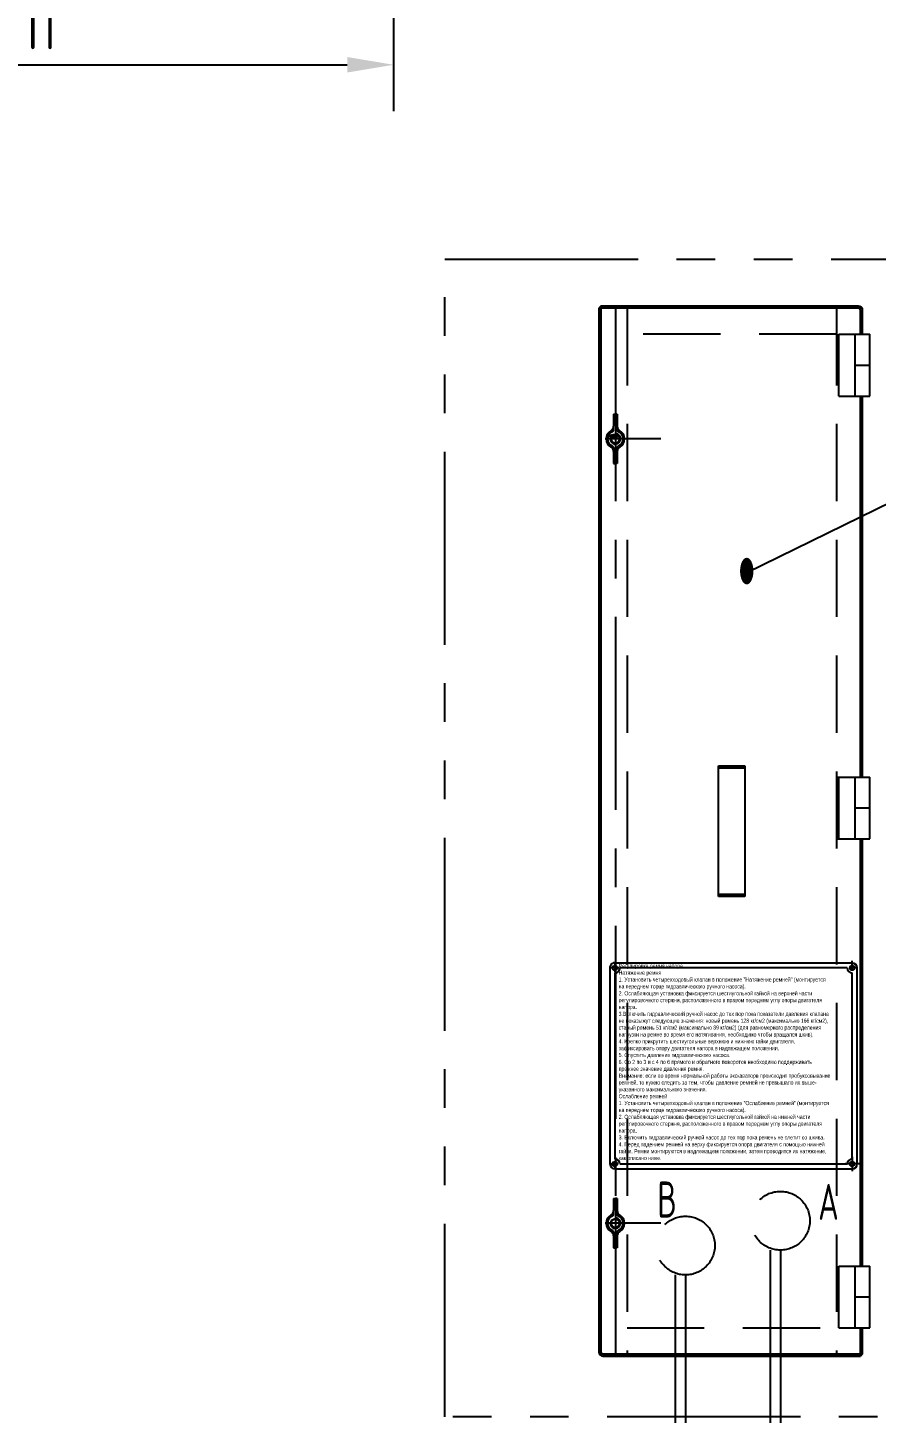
# Model space of a CAD drawing. Extents: x 0 to 6300, y -173 to 4455.
# Drawn here: x 2691 to 3515, y 873 to 2219 of the extents above; entities that cross this region are included whole.
import ezdxf
from ezdxf.enums import TextEntityAlignment as Align

# ---------------------------------------------------------------- set-up
doc = ezdxf.new("R2010")
doc.units = 0
doc.header["$LTSCALE"] = 150
doc.header["$MEASUREMENT"] = 0
for name, pattern in [('F', [0.75, 0.5, -0.25]), ('G', [2, 1.25, -0.25, 0.25, -0.25]), ('K', [2.5, 1.25, -0.25, 0.25, -0.25, 0.25, -0.25])]:
    doc.linetypes.add(name, pattern=pattern)
doc.layers.get('DEFPOINTS').update_dxf_attribs({"linetype": 'CONTINUOUS'})
for name, color, linetype in [('01', 7, 'CONTINUOUS'), ('02', 1, 'CONTINUOUS'), ('04', 2, 'F'), ('05', 4, 'G'), ('07', 6, 'K'), ('08', 1, 'CONTINUOUS')]:
    doc.layers.add(name, color=color, linetype=linetype)
doc.styles.get("Standard").update_dxf_attribs({"font": 'isocp.shx', "width": 0.707, "bigfont": 'intecad.shx'})
doc.dimstyles.new('INTE', dxfattribs={"dimscale": 15, "dimtxt": 3.5, "dimasz": 3, "dimexe": 3, "dimexo": 0, "dimgap": 1, "dimtad": 1, "dimdec": 1, "dimzin": 9, "dimdsep": 46, "dimtxsty": 'Standard', "dimcen": 0, "dimclrd": 1, "dimclre": 1, "dimclrt": 3, "dimaunit": 1, "dimadec": 0, "dimazin": 0, "dimtfac": 1, "dimtdec": 1, "dimtofl": 0, "dimtmove": 0, "dimatfit": 0, "dimfxl": 0, "dimtzin": 0, "dimarcsym": 0})
pattern_1 = [(315, (2055.40497, 2432.16838), (0.176776695, 0.176776695), [])]

# ---------------------------------------------------------------- blocks, each defined once
blk = doc.blocks.new('*D343')
at = {"layer": '08', "color": 1, "linetype": 'Continuous', "lineweight": -2}
for p, q in [((3046.2, 2716.1), (3046.2, 2138.3)), ((2335.2, 2573.4), (2335.2, 2138.3)), ((2380.2, 2183.3), (3001.2, 2183.3))]:
    blk.add_line(p, q, dxfattribs=at)
at = {"layer": '08', "color": 1, "linetype": 'Continuous'}
for points in [[(2380.2, 2190.8), (2380.2, 2175.8), (2335.2, 2183.3)], [(3001.2, 2190.8), (3001.2, 2175.8), (3046.2, 2183.3)]]:
    blk.add_solid(points, dxfattribs=at)
at = {"layer": 'DEFPOINTS', "color": 0, "linetype": 'Continuous'}
for p in [(3046.2, 2716.1), (2335.2, 2573.4), (3046.2, 2183.3)]:
    blk.add_point(p, dxfattribs=at)
at = {"layer": '08', "color": 3, "linetype": 'Continuous', "insert": (2690.7, 2224.5), "char_height": 52.5, "attachment_point": 5}
blk.add_mtext('711', dxfattribs=at)
blk = doc.blocks.new('*U348')
at = {"layer": '01'}
for p, q in [((-24, 1.8), (-12.3, 1.8)), ((-24, 1.8), (-24, 0)), ((-24, -1.8), (-24, 0)), ((-8.4, 1.8), (-12.3, 1.8)), ((8.4, 1.8), (12.3, 1.8)), ((12.3, 1.8), (24, 1.8)), ((24, 1.8), (24, 0)), ((24, -1.8), (24, 0)), ((-24, -1.8), (-12.3, -1.8)), ((-8.4, -1.8), (-12.3, -1.8)), ((8.4, -1.8), (12.3, -1.8)), ((12.3, -1.8), (24, -1.8))]:
    blk.add_line(p, q, dxfattribs=at)
blk.add_circle((0, 0), 4, dxfattribs=at)
for centre, radius, start, end in [((-12.3, 6.8), 5, 270, 332.1193), ((-8.4, 3.3), 1.5, 270, 338.7713), ((0, 0), 9, 28.2994, 150.6533), ((0, 0), 7.5, 21.1564, 158.8436), ((8.4, 3.3), 1.5, 201.2287, 270), ((12.3, 6.8), 5, 209.7655, 270), ((-12.3, -6.7), 5, 27.8889, 90.0175), ((-8.4, -3.3), 1.5, 21.2287, 90.0001), ((0, 0), 9, 209.3467, 331.7006), ((0, 0), 7.5, 201.1564, 338.8436), ((8.4, -3.3), 1.5, 89.9999, 158.7713), ((12.3, -6.7), 5, 89.9821, 150.2256)]:
    blk.add_arc(centre, radius, start, end, dxfattribs=at)
at = {"layer": '02'}
blk.add_arc((0, 0), 5, 268.6184, 181.6463, dxfattribs=at)
at = {"layer": '05'}
for p, q in [((-24.7, 0), (24.4, 0)), ((0, 9.9), (0, -9.9))]:
    blk.add_line(p, q, dxfattribs=at)

msp = doc.modelspace()

# ---------------------------------------------------------------- hatches: boundary and pattern name
at = {"layer": '02', "linetype": 'Continuous'}
h = msp.add_hatch(dxfattribs=at)
h.set_pattern_fill('ANSI31', color=1, scale=2, angle=-90, style=0)
h.set_pattern_definition(pattern_1)
h.paths.add_polyline_path([(3247.47, 1946.87), (3247.47, 1948.87), (3245.47, 1946.87)])
h = msp.add_hatch(dxfattribs=at)
h.set_pattern_fill('ANSI31', color=1, scale=2, angle=-90, style=0)
h.set_pattern_definition(pattern_1)
h.paths.add_polyline_path([(3499.47, 928.85), (3501.45, 930.85), (3499.47, 930.85)])

# ---------------------------------------------------------------- linework, layer by layer
at = {"layer": '01'}
for p, q in [((3247.47, 1948.87), (3245.47, 1946.87)), ((3478.47, 1921.47), (3508.47, 1921.47)), ((3494.47, 1891.47), (3508.47, 1891.47)), ((3478.47, 1861.47), (3508.47, 1861.47)), ((3476.07, 1491.31), (3508.47, 1491.31)), ((3494.47, 1461.31), (3508.47, 1461.31)), ((3476.07, 1431.31), (3508.47, 1431.31)), ((3491.25, 1310.66), (3262.45, 1310.66)), ((3486.65, 1305.86), (3266.05, 1305.86)), ((3256.25, 1304.46), (3256.25, 1115.46)), ((3261.05, 1300.86), (3261.05, 1120.26)), ((3491.45, 1120.26), (3491.45, 1301.06)), ((3496.25, 1115.46), (3496.25, 1305.66)), ((3261.05, 1110.66), (3491.45, 1110.66)), ((3265.85, 1115.46), (3486.65, 1115.46)), ((3411.77, 1031.76), (3411.77, 684.33)), ((3421.77, 1031.76), (3421.77, 674.33)), ((3478.47, 1016.27), (3508.47, 1016.27)), ((3319.55, 1007.62), (3319.55, 719.59)), ((3329.55, 1007.62), (3329.55, 709.59)), ((3494.47, 986.27), (3508.47, 986.27)), ((3478.47, 956.27), (3508.47, 956.27)), ((3501.47, 930.87), (3499.47, 928.85))]:
    msp.add_line(p, q, dxfattribs=at)
at = {"layer": '01', "color": 7, "linetype": 'Continuous'}
for p, q in [((3245.47, 1946.87), (3245.47, 932.85)), ((3247.47, 1946.87), (3245.47, 1946.87)), ((3247.47, 1948.87), (3497.47, 1948.87)), ((3497.47, 1948.87), (3247.47, 1948.87)), ((3247.47, 1946.87), (3247.47, 1948.87)), ((3247.47, 1946.87), (3247.47, 932.85)), ((3247.47, 1946.87), (3247.47, 930.87)), ((3497.47, 1946.87), (3247.47, 1946.87)), ((3501.47, 1946.87), (3247.47, 1946.87)), ((3499.47, 1921.47), (3499.47, 1944.87)), ((3501.47, 1921.47), (3501.47, 1946.87)), ((3501.47, 1921.47), (3501.47, 1944.87)), ((3478.47, 1861.47), (3478.47, 1921.47)), ((3494.47, 1861.47), (3494.47, 1921.47)), ((3508.47, 1861.47), (3508.47, 1921.47)), ((3499.47, 1491.31), (3499.47, 1861.47)), ((3501.47, 1491.31), (3501.47, 1861.47)), ((3501.47, 1491.31), (3501.47, 1861.47)), ((3361.77, 1502.37), (3387.17, 1502.37)), ((3361.77, 1375.37), (3361.77, 1502.37)), ((3387.17, 1502.37), (3387.17, 1375.37)), ((3478.47, 1431.31), (3478.47, 1491.31)), ((3494.47, 1431.31), (3494.47, 1491.31)), ((3508.47, 1431.31), (3508.47, 1491.31)), ((3499.47, 1016.27), (3499.47, 1431.31)), ((3501.47, 1016.27), (3501.47, 1431.31)), ((3501.47, 1016.27), (3501.47, 1431.31)), ((3387.17, 1375.37), (3361.77, 1375.37)), ((3478.47, 956.27), (3478.47, 1016.27)), ((3494.47, 956.27), (3494.47, 1016.27)), ((3508.47, 956.27), (3508.47, 1016.27)), ((3499.47, 930.85), (3499.47, 956.27)), ((3501.47, 930.85), (3501.47, 956.27)), ((3501.47, 930.87), (3501.47, 956.27)), ((3249.47, 930.85), (3499.47, 930.85)), ((3499.47, 928.85), (3249.47, 928.85)), ((3249.47, 928.85), (3499.47, 928.85)), ((3499.47, 930.85), (3501.47, 930.85)), ((3499.47, 930.85), (3499.47, 928.85))]:
    msp.add_line(p, q, dxfattribs=at)
for centre in [(3261.47, 1819.83), (3261.47, 1057.83)]:
    msp.add_circle(centre, 4.5, dxfattribs=at)
at = {"layer": '01'}
for centre in [(3261.05, 1305.86), (3491.45, 1305.86), (3261.05, 1115.46), (3491.45, 1115.46)]:
    msp.add_circle(centre, 2.25, dxfattribs=at)
at = {"layer": '01', "color": 7, "linetype": 'Continuous'}
for centre, radius, start, end in [((3497.47, 1944.87), 4, 0, 90), ((3497.47, 1944.87), 2, 0, 90), ((3249.47, 932.85), 4, 180, 270), ((3249.47, 932.85), 2, 180, 270)]:
    msp.add_arc(centre, radius, start, end, dxfattribs=at)
at = {"layer": '01'}
for centre, radius, start, end in [((3261.05, 1305.86), 5, 73.7398, 196.2602), ((3261.05, 1305.86), 5, 270, 0), ((3491.45, 1305.86), 4.8, 180, 270), ((3491.25, 1305.66), 5, 0, 90), ((3491.45, 1305.86), 4.8, 0, 90), ((3261.05, 1115.46), 4.8, 0, 90), ((3491.45, 1115.46), 4.8, 90, 180), ((3261.05, 1115.46), 4.8, 180, 270), ((3491.45, 1115.46), 4.8, 270, 0)]:
    msp.add_arc(centre, radius, start, end, dxfattribs=at)
at = {"layer": '02'}
msp.add_line((3389.07, 1690.19), (4030.45, 2004.31), dxfattribs=at)
at = {"layer": '04', "color": 2, "linetype": 'F'}
for p, q in [((3272.87, 1946.87), (3272.87, 930.87)), ((3476.07, 1946.87), (3476.07, 930.87)), ((3476.07, 1921.47), (3272.87, 1921.47)), ((3272.87, 956.27), (3476.07, 956.27))]:
    msp.add_line(p, q, dxfattribs=at)
at = {"layer": '04'}
for p, q in [((3361.77, 1500.37), (3387.17, 1500.37)), ((3387.17, 1377.37), (3361.77, 1377.37))]:
    msp.add_line(p, q, dxfattribs=at)
at = {"layer": '04', "color": 2, "linetype": 'F'}
for centre in [(3421.77, 1060.3), (3329.55, 1036.17)]:
    msp.add_circle(centre, 28.54, dxfattribs=at)
at = {"layer": '05', "color": 4, "linetype": 'G'}
for p, q in [((3261.47, 1946.87), (3261.47, 930.87)), ((3368.87, 1946.87), (3368.87, 1948.87)), ((3374.47, 1946.87), (3374.47, 1948.87)), ((3380.07, 1946.87), (3380.07, 1948.87)), ((3305.52, 1819.83), (3251.57, 1819.83)), ((3265.17, 1305.86), (3256.25, 1305.86)), ((3261.05, 1310.66), (3261.05, 1301.55)), ((3496.25, 1305.86), (3489.2, 1305.86)), ((3491.45, 1303.61), (3491.45, 1312.91)), ((3261.05, 1117.71), (3261.05, 1110.66)), ((3256.25, 1115.46), (3263.3, 1115.46)), ((3305.52, 1057.83), (3251.57, 1057.83)), ((3372.47, 930.85), (3372.47, 928.85)), ((3378.07, 930.85), (3378.07, 928.85))]:
    msp.add_line(p, q, dxfattribs=at)
at = {"layer": '05'}
for p, q in [((3491.45, 1122.42), (3491.45, 1108.5)), ((3498.41, 1115.46), (3484.49, 1115.46))]:
    msp.add_line(p, q, dxfattribs=at)
at = {"layer": '07'}
msp.add_lwpolyline([(3096.02, 1994.3), (3816.13, 1994.3), (3816.13, 869.9), (3096.02, 869.9)], close=True, dxfattribs=at)

# ---------------------------------------------------------------- block references
at = {"layer": '01', "rotation": 270}
for p in [(3261.47, 1819.83), (3261.47, 1057.83)]:
    msp.add_blockref('*U348', p, dxfattribs=at)

# ---------------------------------------------------------------- texts
at = {"layer": '01', "insert": (3264.74, 1309.94), "char_height": 4, "attachment_point": 1}
msp.add_mtext('{\\fArial|b0|i0|c204|p34;\\C3;Регулировка ремня напора\\PНатяжение ремня\\P1. Установить четырехходовый клапан в положение "Натяжение ремней" (монтируется\\Pна переднем торце гидравлического ручного насоса).\\P2. Ослабляющая установка фиксируется шестиугольной гайкой на верхней части\\Pрегулировочного стержня, расположенного в правом переднем углу опоры двигателя\\Pнапора.\\P3.Включить гидравлический ручной насос до тех пор пока показатели давления клапана\\Pне показыжут следующие значения: новый ремень 128 кг/см2 (максимально 166 кг/см2),\\Pстарый ремень 51 кг/см2 (максимально 89 кг/см2) (для равномерного распределения\\Pнагрузки на ремне во время его натягивания, необходимо чтобы вращался шкив).\\P4. Крепко прикрутить шестиугольные верхнюю и нижнюю гайки двигателя,\\Pзафиксировать опору двигателя напора в надлежащем положении.\\P5. Спустить давление гидравлического насоса.\\P6. Со 2 по 3 и с 4 по 6 прямого и обратного поворотов необходимо поддерживать\\Pпрежнее значение давления ремня.\\PВнимание: если во время нормальной работы экскаваторв происходит пробуксовывание\\Pремней, то нужно следить за тем, чтобы давление ремней не превышало их выше-\\Pуказанного максимального значения.\\PОслабление ремней\\P1. Установить четырехходовый клапан в положение "Ослабление ремней" (монтируется\\Pна переднем торце гидравлического ручного насоса).\\P2. Ослабляющая установка фиксируется шестиугольной гайкой на нижней части\\Pрегулировочного стержня, расположенного в правом переднем углу опоры двигателя\\Pнапора.\\P3. Включить гидравлический ручной насос до тех пор пока ремень не слетит со шкива.\\P4. Перед падением ремней на верху фиксируется опора двигателя с помощью нижней\\Pгайки. Ремни монтируются в надлежащем положении, затем проводится их натяжение,\\Pкак описано ниже.}', dxfattribs=at)
at = {"layer": '01', "char_height": 35, "width": 8.94, "attachment_point": 1}
for s, insert in [('B', (3302.27, 1098.42)), ('A', (3458.42, 1096.13))]:
    msp.add_mtext(s, dxfattribs=dict(at, insert=insert))
at = {"layer": '02', "width": 0.605172}
msp.add_text('\\M+5A1F1', height=8, rotation=270, dxfattribs=at).set_placement((3254.82, 1824.97), (3254.82, 1820.17), align=Align.FIT)
msp.add_text('\\M+5A1F1', height=24, dxfattribs=at).set_placement((3381.87, 1678.19), (3396.27, 1678.19), align=Align.FIT)

# ---------------------------------------------------------------- dimensions: what is measured, and where the dimension line sits
at = {"layer": '08', "color": 1, "linetype": 'Continuous'}
dim = msp.add_linear_dim(base=(3046.19, 2183.26), p1=(2335.19, 2573.43), p2=(3046.19, 2716.07), dimstyle='INTE', dxfattribs=at)
dim.commit()
dim.dimension.update_dxf_attribs({"geometry": '*D343', "text_midpoint": (2690.69, 2224.51)})

doc.saveas('drawing.dxf')
